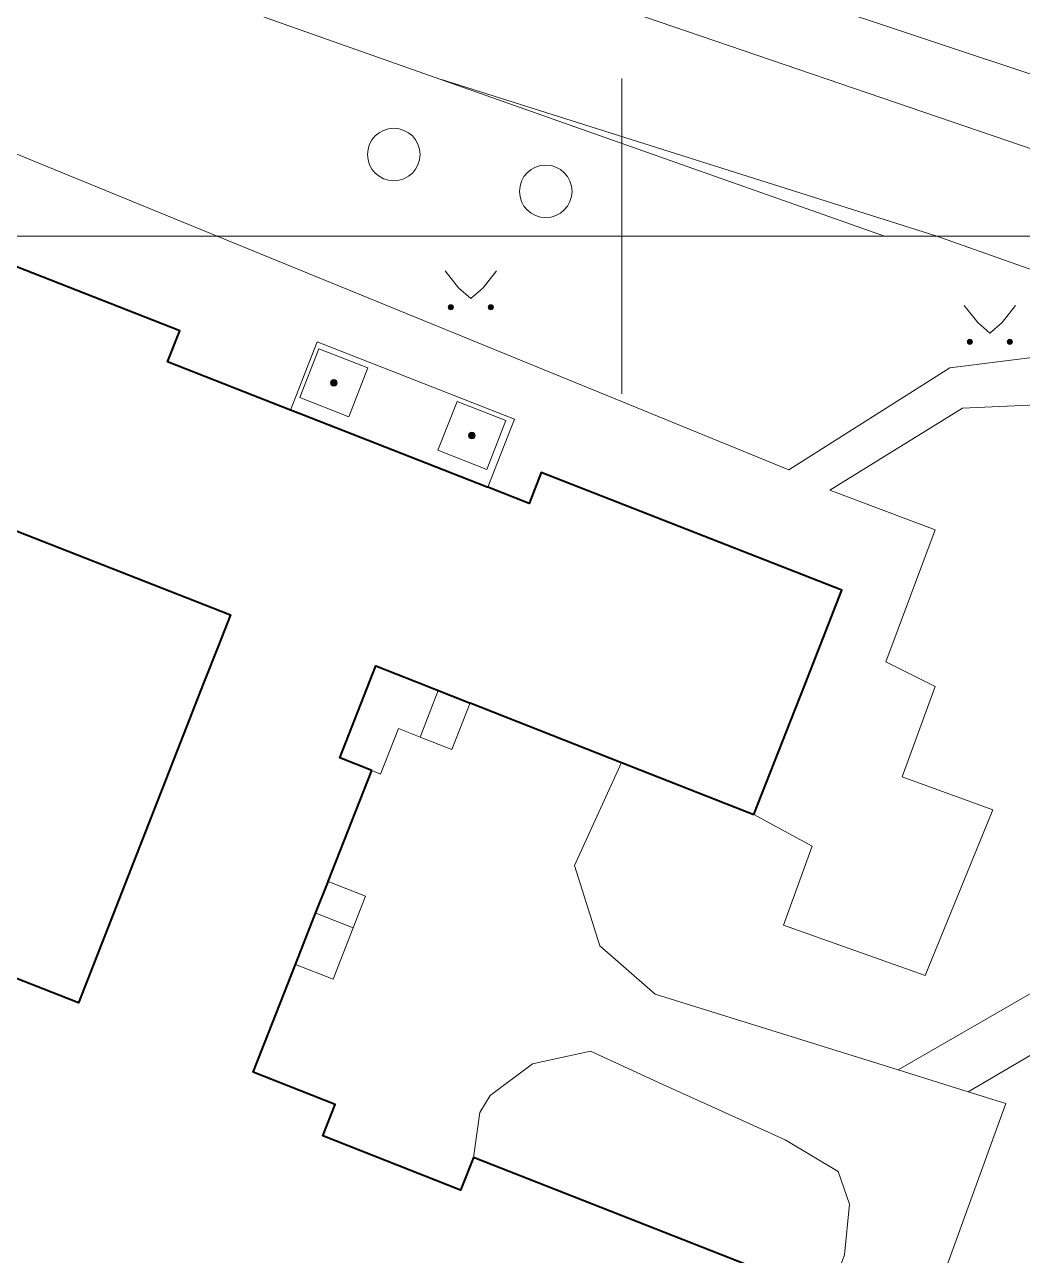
# Model space of a CAD drawing. Extents: x 1000 to 4000, y -5000 to -1000.
# Drawn here: x 1577.26 to 1615.25, y -4038.81 to -3991.95 of the extents above; entities that cross this region are included whole.
import ezdxf

# ---------------------------------------------------------------- set-up
doc = ezdxf.new("R2010")
doc.units = 0
doc.header["$MEASUREMENT"] = 0
for name, color, linetype in [('1', 7, 'CONTINUOUS'), ('11', 7, 'CONTINUOUS'), ('24', 7, 'CONTINUOUS'), ('СЛОЙ_1', 7, 'CONTINUOUS'), ('СЛОЙ_11', 7, 'CONTINUOUS'), ('СЛОЙ_24', 7, 'CONTINUOUS'), ('СЛОЙ_39', 7, 'CONTINUOUS'), ('СЛОЙ_41', 7, 'CONTINUOUS'), ('СЛОЙ_6', 7, 'CONTINUOUS'), ('СЛОЙ_7', 7, 'CONTINUOUS')]:
    doc.layers.add(name, color=color, linetype=linetype)

msp = doc.modelspace()

# ---------------------------------------------------------------- linework, layer by layer
at = {"layer": '1', "color": 253, "linetype": 'Continuous', "lineweight": 0}
for p, q in [((1600, -4000), (1600, -3994.02)), ((1000, -4000), (2000, -4000)), ((1000, -4000), (2000, -4000))]:
    msp.add_line(p, q, dxfattribs=at)
at = {"layer": '11', "color": 253, "linetype": 'Continuous', "lineweight": 0}
msp.add_line((1568.423, -3985.311), (1609.997, -4000), dxfattribs=at)
at = {"layer": '24', "color": 253, "linetype": 'Continuous', "lineweight": 0}
for p, q in [((1564.743, -3976.93), (1634.149, -4000)), ((1563.861, -3979.009), (1625.345, -4000)), ((1573.39, -3995.425), (1584.587, -4000))]:
    msp.add_line(p, q, dxfattribs=at)
at = {"layer": 'СЛОЙ_1', "color": 253, "linetype": 'Continuous', "lineweight": 0}
msp.add_line((1600, -4000), (1600, -3994), dxfattribs=at)
msp.add_lwpolyline([(1600, -4006), (1600, -4000)], dxfattribs=at)
at = {"layer": 'СЛОЙ_11', "color": 253, "linetype": 'Continuous', "lineweight": 0}
for points in [[(1593.128, -3994.04), (1611.992, -4000)], [(1611.992, -4000), (1634.694, -4008.038)]]:
    msp.add_lwpolyline(points, dxfattribs=at)
at = {"layer": 'СЛОЙ_24', "color": 253, "linetype": 'Continuous', "lineweight": 0}
for p, q in [((1573.39, -3995.425), (1584.587, -4000)), ((1584.587, -4000), (1606.361, -4008.897)), ((1610.518, -4031.749), (1633.723, -4018.329))]:
    msp.add_line(p, q, dxfattribs=at)
for points in [[(1606.361, -4008.897), (1612.488, -4005.02), (1617.544, -4004.377), (1623.788, -4005.605), (1629.558, -4008.231), (1634.935, -4011.763)], [(1607.914, -4009.676), (1612.97, -4006.545), (1618.347, -4006.304), (1623.082, -4007.187), (1622.559, -4008.31)], [(1611.551, -4028.146), (1614.132, -4021.847), (1610.677, -4020.592), (1611.934, -4017.143), (1610.049, -4016.202), (1611.934, -4011.185), (1607.914, -4009.676)], [(1599.986, -4020.041), (1598.203, -4023.966), (1599.166, -4027.017), (1601.268, -4028.868), (1610.518, -4031.749)], [(1613.191, -4032.582), (1633.961, -4020.397)], [(1605.031, -4022.024), (1607.25, -4023.223), (1606.156, -4026.239), (1611.551, -4028.146)], [(1594.347, -4035.079), (1594.588, -4033.367), (1594.989, -4032.724), (1596.594, -4031.52), (1598.801, -4031.038), (1601.53, -4032.283), (1606.225, -4034.41), (1608.231, -4035.615), (1608.672, -4036.859), (1608.472, -4038.786), (1605.382, -4047.175), (1603.857, -4050.989), (1602.693, -4051.751), (1601.008, -4052.273), (1599.403, -4052.394), (1595.149, -4050.748), (1593.263, -4049.744), (1591.056, -4048.018), (1589.973, -4045.891), (1589.652, -4044.285), (1589.652, -4043.073)], [(1610.518, -4031.749), (1613.191, -4032.582)], [(1613.191, -4032.582), (1614.621, -4033.027)], [(1614.621, -4033.027), (1604.299, -4061.425), (1604.058, -4062.388), (1604.379, -4063.633), (1615.513, -4076.037)]]:
    msp.add_lwpolyline(points, dxfattribs=at)
at = {"layer": 'СЛОЙ_39', "color": 253, "linetype": 'Continuous', "lineweight": 0}
for centre in [(1591.315, -3996.893), (1597.102, -3998.294)]:
    msp.add_circle(centre, 1, dxfattribs=at)
at = {"layer": 'СЛОЙ_41', "color": 253, "linetype": 'Continuous', "lineweight": 0}
for p, q in [((1593.275, -4001.319), (1593.785, -4001.969)), ((1595.225, -4001.319), (1594.715, -4001.969)), ((1593.785, -4001.969), (1594.245, -4002.379)), ((1594.715, -4001.969), (1594.245, -4002.379)), ((1613.041, -4002.636), (1613.551, -4003.286)), ((1614.991, -4002.636), (1614.481, -4003.286)), ((1613.551, -4003.286), (1614.011, -4003.696)), ((1614.481, -4003.286), (1614.011, -4003.696))]:
    msp.add_line(p, q, dxfattribs=at)
for centre in [(1593.489, -4002.707), (1595.01, -4002.707), (1613.255, -4004.024), (1614.776, -4004.024)]:
    msp.add_circle(centre, 0.0976, dxfattribs=at)
for points in [[(1593.393, -4002.726), (1593.391, -4002.707), (1593.393, -4002.688)], [(1593.398, -4002.744), (1593.393, -4002.688), (1593.398, -4002.67)], [(1593.393, -4002.726), (1593.393, -4002.688), (1593.398, -4002.744)], [(1593.407, -4002.761), (1593.398, -4002.67), (1593.407, -4002.653)], [(1593.398, -4002.744), (1593.398, -4002.67), (1593.407, -4002.761)], [(1593.42, -4002.776), (1593.407, -4002.653), (1593.42, -4002.638)], [(1593.407, -4002.761), (1593.407, -4002.653), (1593.42, -4002.776)], [(1593.434, -4002.788), (1593.42, -4002.638), (1593.434, -4002.626)], [(1593.42, -4002.776), (1593.42, -4002.638), (1593.434, -4002.788)], [(1593.451, -4002.797), (1593.434, -4002.626), (1593.451, -4002.617)], [(1593.434, -4002.788), (1593.434, -4002.626), (1593.451, -4002.797)], [(1593.47, -4002.803), (1593.451, -4002.617), (1593.47, -4002.611)], [(1593.451, -4002.797), (1593.451, -4002.617), (1593.47, -4002.803)], [(1593.489, -4002.805), (1593.47, -4002.611), (1593.489, -4002.609)], [(1593.47, -4002.803), (1593.47, -4002.611), (1593.489, -4002.805)], [(1594.914, -4002.726), (1594.912, -4002.707), (1594.914, -4002.688)], [(1594.919, -4002.744), (1594.914, -4002.688), (1594.919, -4002.67)], [(1594.914, -4002.726), (1594.914, -4002.688), (1594.919, -4002.744)], [(1594.928, -4002.761), (1594.919, -4002.67), (1594.928, -4002.653)], [(1594.919, -4002.744), (1594.919, -4002.67), (1594.928, -4002.761)], [(1594.941, -4002.776), (1594.928, -4002.653), (1594.941, -4002.638)], [(1594.928, -4002.761), (1594.928, -4002.653), (1594.941, -4002.776)], [(1594.955, -4002.788), (1594.941, -4002.638), (1594.955, -4002.626)], [(1594.941, -4002.776), (1594.941, -4002.638), (1594.955, -4002.788)], [(1594.972, -4002.797), (1594.955, -4002.626), (1594.972, -4002.617)], [(1594.955, -4002.788), (1594.955, -4002.626), (1594.972, -4002.797)], [(1594.991, -4002.803), (1594.972, -4002.617), (1594.991, -4002.611)], [(1594.972, -4002.797), (1594.972, -4002.617), (1594.991, -4002.803)], [(1595.01, -4002.805), (1594.991, -4002.611), (1595.01, -4002.609)], [(1594.991, -4002.803), (1594.991, -4002.611), (1595.01, -4002.805)], [(1613.159, -4004.043), (1613.157, -4004.024), (1613.159, -4004.005)], [(1613.164, -4004.061), (1613.159, -4004.005), (1613.164, -4003.987)], [(1613.159, -4004.043), (1613.159, -4004.005), (1613.164, -4004.061)], [(1613.173, -4004.078), (1613.164, -4003.987), (1613.173, -4003.97)], [(1613.164, -4004.061), (1613.164, -4003.987), (1613.173, -4004.078)], [(1613.186, -4004.093), (1613.173, -4003.97), (1613.186, -4003.955)], [(1613.173, -4004.078), (1613.173, -4003.97), (1613.186, -4004.093)], [(1613.2, -4004.105), (1613.186, -4003.955), (1613.2, -4003.943)], [(1613.186, -4004.093), (1613.186, -4003.955), (1613.2, -4004.105)], [(1613.217, -4004.114), (1613.2, -4003.943), (1613.217, -4003.934)], [(1613.2, -4004.105), (1613.2, -4003.943), (1613.217, -4004.114)], [(1613.236, -4004.12), (1613.217, -4003.934), (1613.236, -4003.928)], [(1613.217, -4004.114), (1613.217, -4003.934), (1613.236, -4004.12)], [(1613.255, -4004.122), (1613.236, -4003.928), (1613.255, -4003.926)], [(1613.236, -4004.12), (1613.236, -4003.928), (1613.255, -4004.122)], [(1614.68, -4004.043), (1614.678, -4004.024), (1614.68, -4004.005)], [(1614.685, -4004.061), (1614.68, -4004.005), (1614.685, -4003.987)], [(1614.68, -4004.043), (1614.68, -4004.005), (1614.685, -4004.061)], [(1614.694, -4004.078), (1614.685, -4003.987), (1614.694, -4003.97)], [(1614.685, -4004.061), (1614.685, -4003.987), (1614.694, -4004.078)], [(1614.707, -4004.093), (1614.694, -4003.97), (1614.707, -4003.955)], [(1614.694, -4004.078), (1614.694, -4003.97), (1614.707, -4004.093)], [(1614.721, -4004.105), (1614.707, -4003.955), (1614.721, -4003.943)], [(1614.707, -4004.093), (1614.707, -4003.955), (1614.721, -4004.105)], [(1614.738, -4004.114), (1614.721, -4003.943), (1614.738, -4003.934)], [(1614.721, -4004.105), (1614.721, -4003.943), (1614.738, -4004.114)], [(1614.757, -4004.12), (1614.738, -4003.934), (1614.757, -4003.928)], [(1614.738, -4004.114), (1614.738, -4003.934), (1614.757, -4004.12)], [(1614.776, -4004.122), (1614.757, -4003.928), (1614.776, -4003.926)], [(1614.757, -4004.12), (1614.757, -4003.928), (1614.776, -4004.122)]]:
    msp.add_solid(points, dxfattribs=at)
at = {"layer": 'СЛОЙ_41', "color": 253, "linetype": 'Continuous', "lineweight": 0, "extrusion": (0, 0, -1)}
for points in [[(-1593.489, -4002.805), (-1593.489, -4002.609), (-1593.508, -4002.803)], [(-1593.508, -4002.803), (-1593.489, -4002.609), (-1593.508, -4002.611)], [(-1593.508, -4002.803), (-1593.508, -4002.611), (-1593.526, -4002.797)], [(-1593.526, -4002.797), (-1593.508, -4002.611), (-1593.526, -4002.617)], [(-1593.526, -4002.797), (-1593.526, -4002.617), (-1593.543, -4002.788)], [(-1593.543, -4002.788), (-1593.526, -4002.617), (-1593.543, -4002.626)], [(-1593.543, -4002.788), (-1593.543, -4002.626), (-1593.558, -4002.776)], [(-1593.558, -4002.776), (-1593.543, -4002.626), (-1593.558, -4002.638)], [(-1593.558, -4002.776), (-1593.558, -4002.638), (-1593.57, -4002.761)], [(-1593.57, -4002.761), (-1593.558, -4002.638), (-1593.57, -4002.653)], [(-1593.57, -4002.761), (-1593.57, -4002.653), (-1593.579, -4002.744)], [(-1593.579, -4002.744), (-1593.57, -4002.653), (-1593.579, -4002.67)], [(-1593.579, -4002.744), (-1593.579, -4002.67), (-1593.584, -4002.726)], [(-1593.584, -4002.726), (-1593.579, -4002.67), (-1593.584, -4002.688)], [(-1593.584, -4002.726), (-1593.584, -4002.688), (-1593.586, -4002.707)], [(-1595.01, -4002.805), (-1595.01, -4002.609), (-1595.029, -4002.803)], [(-1595.029, -4002.803), (-1595.01, -4002.609), (-1595.029, -4002.611)], [(-1595.029, -4002.803), (-1595.029, -4002.611), (-1595.047, -4002.797)], [(-1595.047, -4002.797), (-1595.029, -4002.611), (-1595.047, -4002.617)], [(-1595.047, -4002.797), (-1595.047, -4002.617), (-1595.064, -4002.788)], [(-1595.064, -4002.788), (-1595.047, -4002.617), (-1595.064, -4002.626)], [(-1595.064, -4002.788), (-1595.064, -4002.626), (-1595.079, -4002.776)], [(-1595.079, -4002.776), (-1595.064, -4002.626), (-1595.079, -4002.638)], [(-1595.079, -4002.776), (-1595.079, -4002.638), (-1595.091, -4002.761)], [(-1595.091, -4002.761), (-1595.079, -4002.638), (-1595.091, -4002.653)], [(-1595.091, -4002.761), (-1595.091, -4002.653), (-1595.1, -4002.744)], [(-1595.1, -4002.744), (-1595.091, -4002.653), (-1595.1, -4002.67)], [(-1595.1, -4002.744), (-1595.1, -4002.67), (-1595.105, -4002.726)], [(-1595.105, -4002.726), (-1595.1, -4002.67), (-1595.105, -4002.688)], [(-1595.105, -4002.726), (-1595.105, -4002.688), (-1595.107, -4002.707)], [(-1613.255, -4004.122), (-1613.255, -4003.926), (-1613.274, -4004.12)], [(-1613.274, -4004.12), (-1613.255, -4003.926), (-1613.274, -4003.928)], [(-1613.274, -4004.12), (-1613.274, -4003.928), (-1613.292, -4004.114)], [(-1613.292, -4004.114), (-1613.274, -4003.928), (-1613.292, -4003.934)], [(-1613.292, -4004.114), (-1613.292, -4003.934), (-1613.309, -4004.105)], [(-1613.309, -4004.105), (-1613.292, -4003.934), (-1613.309, -4003.943)], [(-1613.309, -4004.105), (-1613.309, -4003.943), (-1613.324, -4004.093)], [(-1613.324, -4004.093), (-1613.309, -4003.943), (-1613.324, -4003.955)], [(-1613.324, -4004.093), (-1613.324, -4003.955), (-1613.336, -4004.078)], [(-1613.336, -4004.078), (-1613.324, -4003.955), (-1613.336, -4003.97)], [(-1613.336, -4004.078), (-1613.336, -4003.97), (-1613.345, -4004.061)], [(-1613.345, -4004.061), (-1613.336, -4003.97), (-1613.345, -4003.987)], [(-1613.345, -4004.061), (-1613.345, -4003.987), (-1613.35, -4004.043)], [(-1613.35, -4004.043), (-1613.345, -4003.987), (-1613.35, -4004.005)], [(-1613.35, -4004.043), (-1613.35, -4004.005), (-1613.352, -4004.024)], [(-1614.776, -4004.122), (-1614.776, -4003.926), (-1614.795, -4004.12)], [(-1614.795, -4004.12), (-1614.776, -4003.926), (-1614.795, -4003.928)], [(-1614.795, -4004.12), (-1614.795, -4003.928), (-1614.813, -4004.114)], [(-1614.813, -4004.114), (-1614.795, -4003.928), (-1614.813, -4003.934)], [(-1614.813, -4004.114), (-1614.813, -4003.934), (-1614.83, -4004.105)], [(-1614.83, -4004.105), (-1614.813, -4003.934), (-1614.83, -4003.943)], [(-1614.83, -4004.105), (-1614.83, -4003.943), (-1614.845, -4004.093)], [(-1614.845, -4004.093), (-1614.83, -4003.943), (-1614.845, -4003.955)], [(-1614.845, -4004.093), (-1614.845, -4003.955), (-1614.857, -4004.078)], [(-1614.857, -4004.078), (-1614.845, -4003.955), (-1614.857, -4003.97)], [(-1614.857, -4004.078), (-1614.857, -4003.97), (-1614.866, -4004.061)], [(-1614.866, -4004.061), (-1614.857, -4003.97), (-1614.866, -4003.987)], [(-1614.866, -4004.061), (-1614.866, -4003.987), (-1614.871, -4004.043)], [(-1614.871, -4004.043), (-1614.866, -4003.987), (-1614.871, -4004.005)], [(-1614.871, -4004.043), (-1614.871, -4004.005), (-1614.873, -4004.024)]]:
    msp.add_solid(points, dxfattribs=at)
at = {"layer": 'СЛОЙ_6', "color": 253, "linetype": 'Continuous', "lineweight": 40}
for points in [[(1587.385, -4006.621), (1582.7, -4004.784), (1583.163, -4003.603), (1573.971, -4000)], [(1594.894, -4009.564), (1594.869, -4009.554), (1591.283, -4008.149), (1587.879, -4006.814), (1587.385, -4006.621)], [(1568.191, -4007.791), (1585.095, -4014.416), (1584.635, -4015.591), (1584.074, -4017.021), (1579.307, -4029.186), (1564.644, -4023.439)], [(1605.031, -4022.024), (1606.433, -4018.445), (1606.977, -4017.057), (1608.377, -4013.485), (1596.928, -4008.998), (1596.465, -4010.179), (1594.894, -4009.564)], [(1590.476, -4020.347), (1589.258, -4019.869), (1590.635, -4016.365), (1592.185, -4016.974), (1594.199, -4017.766), (1594.221, -4017.775)], [(1594.221, -4017.775), (1599.986, -4020.041)], [(1599.986, -4020.041), (1605.031, -4022.024)], [(1588.816, -4024.569), (1590.476, -4020.347)], [(1587.574, -4027.729), (1588.299, -4025.885), (1588.811, -4024.582), (1588.816, -4024.569)], [(1594.347, -4035.079), (1593.858, -4036.323), (1588.609, -4034.26), (1589.08, -4033.061), (1585.96, -4031.835), (1587.573, -4027.733), (1587.574, -4027.729)], [(1589.652, -4043.073), (1589.913, -4043.175), (1601.766, -4047.834), (1605.116, -4039.312), (1594.347, -4035.079)]]:
    msp.add_lwpolyline(points, dxfattribs=at)
at = {"layer": 'СЛОЙ_7', "color": 253, "linetype": 'Continuous', "lineweight": 0}
for p, q in [((1587.385, -4006.621), (1588.403, -4004.023)), ((1587.738, -4006.148), (1588.467, -4004.286)), ((1588.403, -4004.023), (1595.912, -4006.966)), ((1590.33, -4005.015), (1588.467, -4004.286)), ((1589.6, -4006.878), (1590.33, -4005.015)), ((1589.6, -4006.878), (1587.738, -4006.148)), ((1592.995, -4008.155), (1593.724, -4006.293)), ((1595.587, -4007.022), (1593.724, -4006.293)), ((1594.857, -4008.885), (1595.587, -4007.022)), ((1595.912, -4006.966), (1594.894, -4009.564)), ((1594.857, -4008.885), (1592.995, -4008.155)), ((1593.011, -4017.299), (1592.314, -4019.072)), ((1594.221, -4017.775), (1593.524, -4019.548)), ((1591.493, -4018.749), (1590.812, -4020.48)), ((1591.493, -4018.749), (1592.314, -4019.072)), ((1592.314, -4019.072), (1593.524, -4019.548)), ((1590.812, -4020.48), (1590.476, -4020.347)), ((1588.816, -4024.569), (1590.244, -4025.13)), ((1589.769, -4026.34), (1590.244, -4025.13)), ((1588.341, -4025.779), (1589.769, -4026.34)), ((1589.002, -4028.29), (1589.769, -4026.34)), ((1587.574, -4027.729), (1589.002, -4028.29))]:
    msp.add_line(p, q, dxfattribs=at)
for centre in [(1589.034, -4005.582), (1594.291, -4007.589)]:
    msp.add_circle(centre, 0.127, dxfattribs=at)
for points in [[(1588.906, -4005.584), (1588.926, -4005.513), (1588.942, -4005.493)], [(1588.906, -4005.584), (1588.942, -4005.493), (1588.906, -4005.584)], [(1588.906, -4005.584), (1588.942, -4005.493), (1588.942, -4005.493)], [(1588.906, -4005.584), (1588.942, -4005.493), (1588.909, -4005.609)], [(1588.908, -4005.559), (1588.926, -4005.513), (1588.906, -4005.584)], [(1588.908, -4005.559), (1588.915, -4005.535), (1588.926, -4005.513)], [(1588.908, -4005.559), (1588.926, -4005.513), (1588.908, -4005.559)], [(1588.908, -4005.559), (1588.926, -4005.513), (1588.926, -4005.513)], [(1588.909, -4005.609), (1588.942, -4005.493), (1588.961, -4005.477)], [(1588.909, -4005.609), (1588.961, -4005.477), (1588.909, -4005.609)], [(1588.909, -4005.609), (1588.961, -4005.477), (1588.961, -4005.477)], [(1588.909, -4005.609), (1588.961, -4005.477), (1588.917, -4005.633)], [(1588.917, -4005.633), (1588.961, -4005.477), (1588.983, -4005.465)], [(1588.917, -4005.633), (1588.983, -4005.465), (1588.917, -4005.633)], [(1588.917, -4005.633), (1588.983, -4005.465), (1588.983, -4005.465)], [(1588.917, -4005.633), (1588.983, -4005.465), (1588.929, -4005.654)], [(1588.929, -4005.654), (1588.983, -4005.465), (1589.006, -4005.457)], [(1588.929, -4005.654), (1589.006, -4005.457), (1588.929, -4005.654)], [(1588.929, -4005.654), (1589.006, -4005.457), (1589.006, -4005.457)], [(1588.929, -4005.654), (1589.006, -4005.457), (1588.945, -4005.673)], [(1588.945, -4005.673), (1589.006, -4005.457), (1589.031, -4005.454)], [(1588.945, -4005.673), (1589.031, -4005.454), (1588.945, -4005.673)], [(1588.945, -4005.673), (1589.031, -4005.454), (1589.031, -4005.454)], [(1588.945, -4005.673), (1589.031, -4005.454), (1588.965, -4005.689)], [(1588.965, -4005.689), (1589.031, -4005.454), (1589.056, -4005.456)], [(1588.965, -4005.689), (1589.056, -4005.456), (1588.965, -4005.689)], [(1588.965, -4005.689), (1589.056, -4005.456), (1589.056, -4005.456)], [(1588.965, -4005.689), (1589.056, -4005.456), (1588.987, -4005.7)], [(1588.987, -4005.7), (1589.056, -4005.456), (1589.08, -4005.463)], [(1588.987, -4005.7), (1589.08, -4005.463), (1589.08, -4005.463)], [(1594.163, -4007.591), (1594.183, -4007.52), (1594.199, -4007.5)], [(1594.163, -4007.591), (1594.199, -4007.5), (1594.163, -4007.591)], [(1594.163, -4007.591), (1594.199, -4007.5), (1594.199, -4007.5)], [(1594.163, -4007.591), (1594.199, -4007.5), (1594.166, -4007.616)], [(1594.165, -4007.566), (1594.183, -4007.52), (1594.163, -4007.591)], [(1594.165, -4007.566), (1594.172, -4007.542), (1594.183, -4007.52)], [(1594.165, -4007.566), (1594.183, -4007.52), (1594.165, -4007.566)], [(1594.165, -4007.566), (1594.183, -4007.52), (1594.183, -4007.52)], [(1594.166, -4007.616), (1594.199, -4007.5), (1594.218, -4007.484)], [(1594.166, -4007.616), (1594.218, -4007.484), (1594.166, -4007.616)], [(1594.166, -4007.616), (1594.218, -4007.484), (1594.218, -4007.484)], [(1594.166, -4007.616), (1594.218, -4007.484), (1594.174, -4007.64)], [(1594.174, -4007.64), (1594.218, -4007.484), (1594.24, -4007.472)], [(1594.174, -4007.64), (1594.24, -4007.472), (1594.174, -4007.64)], [(1594.174, -4007.64), (1594.24, -4007.472), (1594.24, -4007.472)], [(1594.174, -4007.64), (1594.24, -4007.472), (1594.186, -4007.661)], [(1594.186, -4007.661), (1594.24, -4007.472), (1594.263, -4007.464)], [(1594.186, -4007.661), (1594.263, -4007.464), (1594.186, -4007.661)], [(1594.186, -4007.661), (1594.263, -4007.464), (1594.263, -4007.464)], [(1594.186, -4007.661), (1594.263, -4007.464), (1594.202, -4007.68)], [(1594.202, -4007.68), (1594.263, -4007.464), (1594.288, -4007.461)], [(1594.202, -4007.68), (1594.288, -4007.461), (1594.202, -4007.68)], [(1594.202, -4007.68), (1594.288, -4007.461), (1594.288, -4007.461)], [(1594.202, -4007.68), (1594.288, -4007.461), (1594.222, -4007.696)], [(1594.222, -4007.696), (1594.288, -4007.461), (1594.313, -4007.463)], [(1594.222, -4007.696), (1594.313, -4007.463), (1594.222, -4007.696)], [(1594.222, -4007.696), (1594.313, -4007.463), (1594.313, -4007.463)], [(1594.222, -4007.696), (1594.313, -4007.463), (1594.244, -4007.707)], [(1594.244, -4007.707), (1594.313, -4007.463), (1594.337, -4007.47)], [(1594.244, -4007.707), (1594.337, -4007.47), (1594.337, -4007.47)]]:
    msp.add_solid(points, dxfattribs=at)
at = {"layer": 'СЛОЙ_7', "color": 253, "linetype": 'Continuous', "lineweight": 0, "extrusion": (0, 0, -1)}
for points in [[(-1588.987, -4005.7), (-1589.08, -4005.463), (-1588.987, -4005.7)], [(-1588.987, -4005.7), (-1589.08, -4005.463), (-1589.011, -4005.707)], [(-1589.011, -4005.707), (-1589.08, -4005.463), (-1589.102, -4005.474)], [(-1589.011, -4005.707), (-1589.102, -4005.474), (-1589.011, -4005.707)], [(-1589.011, -4005.707), (-1589.102, -4005.474), (-1589.102, -4005.474)], [(-1589.011, -4005.707), (-1589.102, -4005.474), (-1589.036, -4005.709)], [(-1589.036, -4005.709), (-1589.102, -4005.474), (-1589.122, -4005.49)], [(-1589.036, -4005.709), (-1589.122, -4005.49), (-1589.036, -4005.709)], [(-1589.036, -4005.709), (-1589.122, -4005.49), (-1589.122, -4005.49)], [(-1589.036, -4005.709), (-1589.122, -4005.49), (-1589.061, -4005.706)], [(-1589.061, -4005.706), (-1589.122, -4005.49), (-1589.138, -4005.509)], [(-1589.061, -4005.706), (-1589.138, -4005.509), (-1589.061, -4005.706)], [(-1589.061, -4005.706), (-1589.138, -4005.509), (-1589.138, -4005.509)], [(-1589.061, -4005.706), (-1589.138, -4005.509), (-1589.085, -4005.698)], [(-1589.085, -4005.698), (-1589.138, -4005.509), (-1589.15, -4005.531)], [(-1589.085, -4005.698), (-1589.15, -4005.531), (-1589.085, -4005.698)], [(-1589.085, -4005.698), (-1589.15, -4005.531), (-1589.15, -4005.531)], [(-1589.085, -4005.698), (-1589.15, -4005.531), (-1589.106, -4005.686)], [(-1589.106, -4005.686), (-1589.15, -4005.531), (-1589.158, -4005.554)], [(-1589.106, -4005.686), (-1589.158, -4005.554), (-1589.106, -4005.686)], [(-1589.106, -4005.686), (-1589.158, -4005.554), (-1589.158, -4005.554)], [(-1589.106, -4005.686), (-1589.158, -4005.554), (-1589.126, -4005.67)], [(-1589.126, -4005.67), (-1589.158, -4005.554), (-1589.161, -4005.579)], [(-1589.126, -4005.67), (-1589.161, -4005.579), (-1589.126, -4005.67)], [(-1589.126, -4005.67), (-1589.161, -4005.579), (-1589.161, -4005.579)], [(-1589.126, -4005.67), (-1589.161, -4005.579), (-1589.141, -4005.65)], [(-1589.141, -4005.65), (-1589.161, -4005.579), (-1589.159, -4005.604)], [(-1589.141, -4005.65), (-1589.159, -4005.604), (-1589.141, -4005.65)], [(-1589.141, -4005.65), (-1589.159, -4005.604), (-1589.159, -4005.604)], [(-1589.141, -4005.65), (-1589.159, -4005.604), (-1589.152, -4005.628)], [(-1594.244, -4007.707), (-1594.337, -4007.47), (-1594.244, -4007.707)], [(-1594.244, -4007.707), (-1594.337, -4007.47), (-1594.268, -4007.714)], [(-1594.268, -4007.714), (-1594.337, -4007.47), (-1594.359, -4007.481)], [(-1594.268, -4007.714), (-1594.359, -4007.481), (-1594.268, -4007.714)], [(-1594.268, -4007.714), (-1594.359, -4007.481), (-1594.359, -4007.481)], [(-1594.268, -4007.714), (-1594.359, -4007.481), (-1594.293, -4007.716)], [(-1594.293, -4007.716), (-1594.359, -4007.481), (-1594.379, -4007.497)], [(-1594.293, -4007.716), (-1594.379, -4007.497), (-1594.293, -4007.716)], [(-1594.293, -4007.716), (-1594.379, -4007.497), (-1594.379, -4007.497)], [(-1594.293, -4007.716), (-1594.379, -4007.497), (-1594.318, -4007.713)], [(-1594.318, -4007.713), (-1594.379, -4007.497), (-1594.395, -4007.516)], [(-1594.318, -4007.713), (-1594.395, -4007.516), (-1594.318, -4007.713)], [(-1594.318, -4007.713), (-1594.395, -4007.516), (-1594.395, -4007.516)], [(-1594.318, -4007.713), (-1594.395, -4007.516), (-1594.342, -4007.705)], [(-1594.342, -4007.705), (-1594.395, -4007.516), (-1594.407, -4007.538)], [(-1594.342, -4007.705), (-1594.407, -4007.538), (-1594.342, -4007.705)], [(-1594.342, -4007.705), (-1594.407, -4007.538), (-1594.407, -4007.538)], [(-1594.342, -4007.705), (-1594.407, -4007.538), (-1594.363, -4007.693)], [(-1594.363, -4007.693), (-1594.407, -4007.538), (-1594.415, -4007.561)], [(-1594.363, -4007.693), (-1594.415, -4007.561), (-1594.363, -4007.693)], [(-1594.363, -4007.693), (-1594.415, -4007.561), (-1594.415, -4007.561)], [(-1594.363, -4007.693), (-1594.415, -4007.561), (-1594.383, -4007.677)], [(-1594.383, -4007.677), (-1594.415, -4007.561), (-1594.418, -4007.586)], [(-1594.383, -4007.677), (-1594.418, -4007.586), (-1594.383, -4007.677)], [(-1594.383, -4007.677), (-1594.418, -4007.586), (-1594.418, -4007.586)], [(-1594.383, -4007.677), (-1594.418, -4007.586), (-1594.398, -4007.657)], [(-1594.398, -4007.657), (-1594.418, -4007.586), (-1594.416, -4007.611)], [(-1594.398, -4007.657), (-1594.416, -4007.611), (-1594.398, -4007.657)], [(-1594.398, -4007.657), (-1594.416, -4007.611), (-1594.416, -4007.611)], [(-1594.398, -4007.657), (-1594.416, -4007.611), (-1594.409, -4007.635)]]:
    msp.add_solid(points, dxfattribs=at)

doc.saveas('drawing.dxf')
